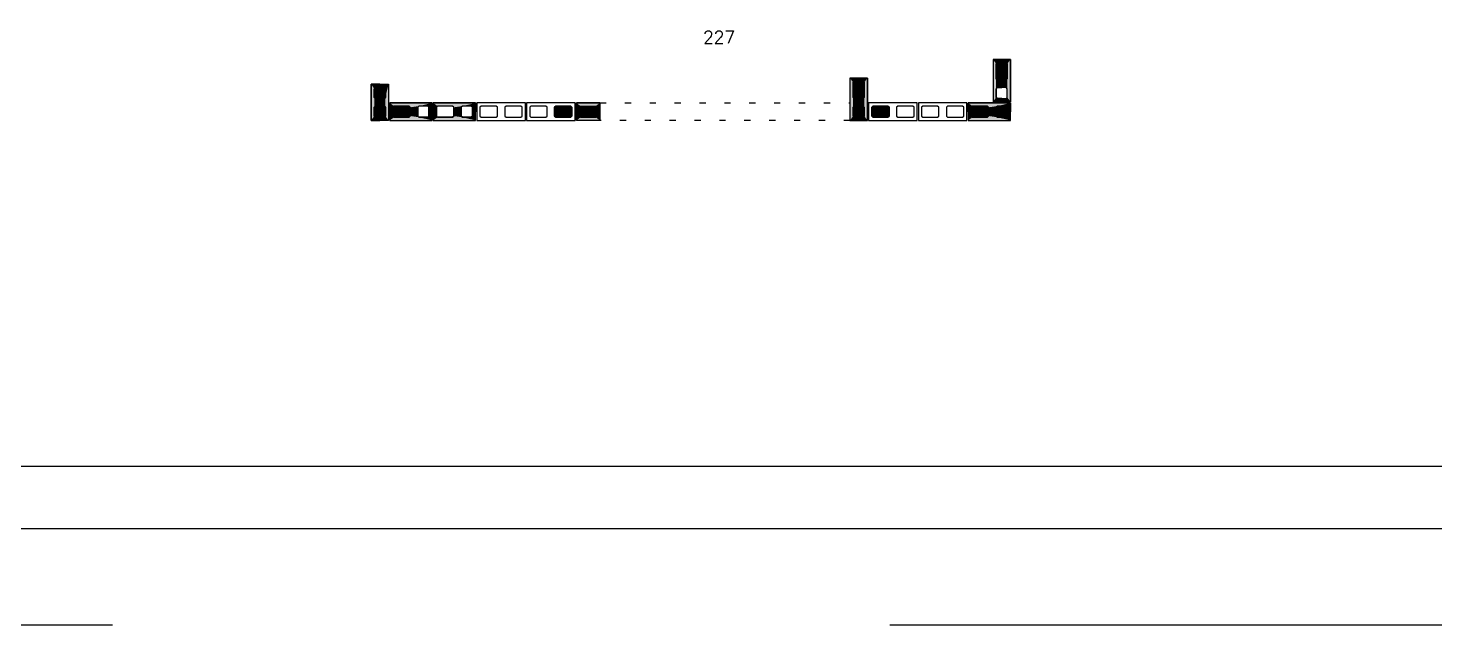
# Model space of a CAD drawing. Extents: x -2 to 121, y -2 to 61.
# Drawn here: x 21.69 to 44.31, y -1.55 to 8.04 of the extents above; entities that cross this region are included whole.
import ezdxf

# ---------------------------------------------------------------- set-up
doc = ezdxf.new("R2010")
doc.units = 0
doc.header["$MEASUREMENT"] = 0
for name, pattern in [('ESTILO_TQS_0001', [0.45, 0.3, -0.15]), ('ESTILO_TQS_0002', [0.4, 0.1, -0.3]), ('HIDDEN', [0.375, 0.25, -0.125])]:
    doc.linetypes.add(name, pattern=pattern)
doc.layers.get('Defpoints').update_dxf_attribs({"linetype": 'CONTINUOUS'})
for name, color, linetype in [('ARQ_FOLHA', 7, 'CONTINUOUS'), ('PENA_01', 1, 'CONTINUOUS'), ('PENA_02', 2, 'CONTINUOUS'), ('PENA_03', 3, 'CONTINUOUS'), ('PENA_11', 252, 'CONTINUOUS'), ('PENA_21', 100, 'CONTINUOUS'), ('PENA_23', 50, 'CONTINUOUS'), ('PENA_27', 21, 'CONTINUOUS')]:
    doc.layers.add(name, color=color, linetype=linetype)
doc.styles.get("Standard").update_dxf_attribs({"font": 'ROMANS.SHX'})

msp = doc.modelspace()

# ---------------------------------------------------------------- linework, layer by layer
at = {"layer": 'ARQ_FOLHA', "color": 1}
for points in [[(0, -0.003745), (118.9, -0.003745), (118.9, 59.396255), (0, 59.396255)], [(2.5, 0.996255), (117.9, 0.996255), (117.9, 58.396255), (2.5, 58.396255)]]:
    msp.add_lwpolyline(points, close=True, dxfattribs=at)
at = {"layer": 'Defpoints', "color": 8, "linetype": 'HIDDEN', "ltscale": 100}
msp.add_lwpolyline([(-1.95, 60.946255), (-1.95, -1.553745), (120.85, -1.553745), (120.85, 60.946255)], close=True, dxfattribs=at)
at = {"layer": 'PENA_01', "linetype": 'Continuous'}
for points in [[(37.438556, 7.226446), (37.438556, 7.466446), (37.418556, 7.486446), (37.278556, 7.486446), (37.258556, 7.466446), (37.258556, 7.226446), (37.278556, 7.206446), (37.418556, 7.206446), (37.438556, 7.226446)], [(35.138556, 6.926446), (35.138556, 7.166446), (35.118556, 7.186446), (34.978556, 7.186446), (34.958556, 7.166446), (34.958556, 6.926446), (34.978556, 6.906446), (35.118556, 6.906446), (35.138556, 6.926446)], [(37.438556, 6.926446), (37.438556, 7.066446), (37.418556, 7.086446), (37.278556, 7.086446), (37.258556, 7.066446), (37.258556, 6.926446), (37.278556, 6.906446), (37.418556, 6.906446), (37.438556, 6.926446)], [(27.818556, 6.786446), (27.578556, 6.786446), (27.558556, 6.766446), (27.558556, 6.626446), (27.578556, 6.606446), (27.818556, 6.606446), (27.838556, 6.626446), (27.838556, 6.766446), (27.818556, 6.786446)], [(28.118556, 6.786446), (27.978556, 6.786446), (27.958556, 6.766446), (27.958556, 6.626446), (27.978556, 6.606446), (28.118556, 6.606446), (28.138556, 6.626446), (28.138556, 6.766446), (28.118556, 6.786446)], [(28.518556, 6.786446), (28.278556, 6.786446), (28.258556, 6.766446), (28.258556, 6.626446), (28.278556, 6.606446), (28.518556, 6.606446), (28.538556, 6.626446), (28.538556, 6.766446), (28.518556, 6.786446)], [(28.818556, 6.786446), (28.678556, 6.786446), (28.658556, 6.766446), (28.658556, 6.626446), (28.678556, 6.606446), (28.818556, 6.606446), (28.838556, 6.626446), (28.838556, 6.766446), (28.818556, 6.786446)], [(29.238556, 6.766446), (29.218556, 6.786446), (28.978556, 6.786446), (28.958556, 6.766446), (28.958556, 6.626446), (28.978556, 6.606446), (29.218556, 6.606446), (29.238556, 6.626446), (29.238556, 6.766446)], [(29.638556, 6.766446), (29.618556, 6.786446), (29.378556, 6.786446), (29.358556, 6.766446), (29.358556, 6.626446), (29.378556, 6.606446), (29.618556, 6.606446), (29.638556, 6.626446), (29.638556, 6.766446)], [(30.038556, 6.766446), (30.018556, 6.786446), (29.778556, 6.786446), (29.758556, 6.766446), (29.758556, 6.626446), (29.778556, 6.606446), (30.018556, 6.606446), (30.038556, 6.626446), (30.038556, 6.766446)], [(30.438556, 6.766446), (30.418556, 6.786446), (30.178556, 6.786446), (30.158556, 6.766446), (30.158556, 6.626446), (30.178556, 6.606446), (30.418556, 6.606446), (30.438556, 6.626446), (30.438556, 6.766446)], [(30.578556, 6.786446), (30.818556, 6.786446), (30.838556, 6.766446), (30.838556, 6.626446), (30.818556, 6.606446), (30.578556, 6.606446), (30.558556, 6.626446), (30.558556, 6.766446), (30.578556, 6.786446)], [(35.138556, 6.626446), (35.138556, 6.766446), (35.118556, 6.786446), (34.978556, 6.786446), (34.958556, 6.766446), (34.958556, 6.626446), (34.978556, 6.606446), (35.118556, 6.606446), (35.138556, 6.626446)], [(35.538556, 6.766446), (35.518556, 6.786446), (35.278556, 6.786446), (35.258556, 6.766446), (35.258556, 6.626446), (35.278556, 6.606446), (35.518556, 6.606446), (35.538556, 6.626446), (35.538556, 6.766446)], [(35.938556, 6.766446), (35.918556, 6.786446), (35.678556, 6.786446), (35.658556, 6.766446), (35.658556, 6.626446), (35.678556, 6.606446), (35.918556, 6.606446), (35.938556, 6.626446), (35.938556, 6.766446)], [(36.338556, 6.766446), (36.318556, 6.786446), (36.078556, 6.786446), (36.058556, 6.766446), (36.058556, 6.626446), (36.078556, 6.606446), (36.318556, 6.606446), (36.338556, 6.626446), (36.338556, 6.766446)], [(36.738556, 6.766446), (36.718556, 6.786446), (36.478556, 6.786446), (36.458556, 6.766446), (36.458556, 6.626446), (36.478556, 6.606446), (36.718556, 6.606446), (36.738556, 6.626446), (36.738556, 6.766446)], [(37.118556, 6.786446), (36.878556, 6.786446), (36.858556, 6.766446), (36.858556, 6.626446), (36.878556, 6.606446), (37.118556, 6.606446), (37.138556, 6.626446), (37.138556, 6.766446), (37.118556, 6.786446)], [(37.418556, 6.786446), (37.278556, 6.786446), (37.258556, 6.766446), (37.258556, 6.626446), (37.278556, 6.606446), (37.418556, 6.606446), (37.438556, 6.626446), (37.438556, 6.766446), (37.418556, 6.786446)]]:
    msp.add_lwpolyline(points, dxfattribs=at)
at = {"layer": 'PENA_01', "linetype": 'ESTILO_TQS_0001'}
for points in [[(27.278556, 6.906446), (27.258556, 6.926446), (27.258556, 7.066446), (27.278556, 7.086446), (27.418556, 7.086446), (27.438556, 7.066446), (27.438556, 6.926446), (27.418556, 6.906446), (27.278556, 6.906446)], [(27.278556, 6.606446), (27.258556, 6.626446), (27.258556, 6.766446), (27.278556, 6.786446), (27.418556, 6.786446), (27.438556, 6.766446), (27.438556, 6.626446), (27.418556, 6.606446), (27.278556, 6.606446)]]:
    msp.add_lwpolyline(points, dxfattribs=at)
at = {"layer": 'PENA_02', "linetype": 'Continuous'}
for points in [[(37.488556, 6.856446), (37.488556, 7.536446), (37.208556, 7.536446), (37.208556, 6.856446), (37.488556, 6.856446)], [(27.208556, 6.556446), (27.208556, 7.136446), (27.488556, 7.136446), (27.488556, 6.556446), (27.208556, 6.556446)], [(35.188556, 6.556446), (35.188556, 7.236446), (34.908556, 7.236446), (34.908556, 6.556446), (35.188556, 6.556446)], [(28.188556, 6.836446), (27.508556, 6.836446), (27.508556, 6.556446), (28.188556, 6.556446), (28.188556, 6.836446)], [(28.888556, 6.836446), (28.208556, 6.836446), (28.208556, 6.556446), (28.888556, 6.556446), (28.888556, 6.836446)], [(29.688556, 6.836446), (28.908556, 6.836446), (28.908556, 6.556446), (29.688556, 6.556446), (29.688556, 6.836446)], [(30.488556, 6.836446), (29.708556, 6.836446), (29.708556, 6.556446), (30.488556, 6.556446), (30.488556, 6.836446)], [(30.508556, 6.836446), (30.888556, 6.836446), (30.888556, 6.556446), (30.508556, 6.556446), (30.508556, 6.836446)], [(35.988556, 6.836446), (35.208556, 6.836446), (35.208556, 6.556446), (35.988556, 6.556446), (35.988556, 6.836446)], [(36.788556, 6.836446), (36.008556, 6.836446), (36.008556, 6.556446), (36.788556, 6.556446), (36.788556, 6.836446)], [(37.488556, 6.836446), (36.808556, 6.836446), (36.808556, 6.556446), (37.488556, 6.556446), (37.488556, 6.836446)]]:
    msp.add_lwpolyline(points, dxfattribs=at)
at = {"layer": 'PENA_03', "linetype": 'Continuous'}
for points in [[(37.278556, 7.206446), (37.258556, 7.226446), (37.258556, 7.466446), (37.278556, 7.486446), (37.418556, 7.486446), (37.438556, 7.466446), (37.438556, 7.226446), (37.418556, 7.206446), (37.278556, 7.206446)], [(27.418556, 7.086446), (27.438556, 7.066446), (27.438556, 6.926446), (27.418556, 6.906446), (27.278556, 6.906446), (27.258556, 6.926446), (27.258556, 7.066446), (27.278556, 7.086446), (27.418556, 7.086446)], [(34.978556, 6.906446), (34.958556, 6.926446), (34.958556, 7.166446), (34.978556, 7.186446), (35.118556, 7.186446), (35.138556, 7.166446), (35.138556, 6.926446), (35.118556, 6.906446), (34.978556, 6.906446)], [(27.418556, 6.786446), (27.438556, 6.766446), (27.438556, 6.626446), (27.418556, 6.606446), (27.278556, 6.606446), (27.258556, 6.626446), (27.258556, 6.766446), (27.278556, 6.786446), (27.418556, 6.786446)], [(27.838556, 6.626446), (27.818556, 6.606446), (27.578556, 6.606446), (27.558556, 6.626446), (27.558556, 6.766446), (27.578556, 6.786446), (27.818556, 6.786446), (27.838556, 6.766446), (27.838556, 6.626446)], [(30.438556, 6.626446), (30.418556, 6.606446), (30.178556, 6.606446), (30.158556, 6.626446), (30.158556, 6.766446), (30.178556, 6.786446), (30.418556, 6.786446), (30.438556, 6.766446), (30.438556, 6.626446)], [(30.838556, 6.626446), (30.818556, 6.606446), (30.578556, 6.606446), (30.558556, 6.626446), (30.558556, 6.766446), (30.578556, 6.786446), (30.818556, 6.786446), (30.838556, 6.766446), (30.838556, 6.626446)], [(35.118556, 6.786446), (35.138556, 6.766446), (35.138556, 6.626446), (35.118556, 6.606446), (34.978556, 6.606446), (34.958556, 6.626446), (34.958556, 6.766446), (34.978556, 6.786446), (35.118556, 6.786446)], [(35.538556, 6.626446), (35.518556, 6.606446), (35.278556, 6.606446), (35.258556, 6.626446), (35.258556, 6.766446), (35.278556, 6.786446), (35.518556, 6.786446), (35.538556, 6.766446), (35.538556, 6.626446)], [(37.138556, 6.626446), (37.118556, 6.606446), (36.878556, 6.606446), (36.858556, 6.626446), (36.858556, 6.766446), (36.878556, 6.786446), (37.118556, 6.786446), (37.138556, 6.766446), (37.138556, 6.626446)], [(37.418556, 6.786446), (37.438556, 6.766446), (37.438556, 6.626446), (37.418556, 6.606446), (37.278556, 6.606446), (37.258556, 6.626446), (37.258556, 6.766446), (37.278556, 6.786446), (37.418556, 6.786446)]]:
    msp.add_lwpolyline(points, dxfattribs=at)
at = {"layer": 'PENA_03', "linetype": 'ESTILO_TQS_0002'}
msp.add_lwpolyline([(30.888556, 6.836446), (34.908556, 6.836446), (34.908556, 6.556446), (30.888556, 6.556446), (30.888556, 6.836446)], dxfattribs=at)
at = {"layer": 'PENA_03', "linetype": 'Continuous'}
for centre in [(37.348556, 7.346446), (27.348556, 6.996446), (35.048556, 7.046446), (27.348556, 6.696446), (27.698556, 6.696446), (30.298556, 6.696446), (30.698556, 6.696446), (35.048556, 6.696446), (35.398556, 6.696446), (36.998556, 6.696446), (37.348556, 6.696446)]:
    msp.add_circle(centre, 0.04, dxfattribs=at)
for points in [[(37.388556, 7.346446), (37.328556, 7.381087), (37.310968, 7.360126)], [(37.388556, 7.346446), (37.310968, 7.360126), (37.310968, 7.332765)], [(37.388556, 7.346446), (37.310968, 7.332765), (37.328556, 7.311805)], [(37.388556, 7.346446), (37.355502, 7.385838), (37.328556, 7.381087)], [(37.388556, 7.346446), (37.328556, 7.311805), (37.355502, 7.307053)], [(37.388556, 7.346446), (37.379198, 7.372157), (37.355502, 7.385838)], [(37.388556, 7.346446), (37.355502, 7.307053), (37.379198, 7.320734)], [(37.388556, 7.346446), (37.379198, 7.320734), (37.388556, 7.346446)], [(27.388556, 6.996446), (27.328556, 7.031087), (27.310968, 7.010126)], [(27.388556, 6.996446), (27.355502, 7.035838), (27.328556, 7.031087)], [(27.388556, 6.996446), (27.379198, 7.022157), (27.355502, 7.035838)], [(35.088556, 7.046446), (35.028556, 7.081087), (35.010968, 7.060126)], [(35.088556, 7.046446), (35.010968, 7.060126), (35.010968, 7.032765)], [(35.088556, 7.046446), (35.010968, 7.032765), (35.028556, 7.011805)], [(35.088556, 7.046446), (35.055502, 7.085838), (35.028556, 7.081087)], [(35.088556, 7.046446), (35.028556, 7.011805), (35.055502, 7.007053)], [(35.088556, 7.046446), (35.079198, 7.072157), (35.055502, 7.085838)], [(35.088556, 7.046446), (35.055502, 7.007053), (35.079198, 7.020734)], [(35.088556, 7.046446), (35.079198, 7.020734), (35.088556, 7.046446)], [(27.388556, 6.996446), (27.310968, 7.010126), (27.310968, 6.982765)], [(27.388556, 6.996446), (27.310968, 6.982765), (27.328556, 6.961805)], [(27.388556, 6.996446), (27.328556, 6.961805), (27.355502, 6.957053)], [(27.388556, 6.996446), (27.355502, 6.957053), (27.379198, 6.970734)], [(27.388556, 6.996446), (27.379198, 6.970734), (27.388556, 6.996446)], [(27.388556, 6.696446), (27.328556, 6.731087), (27.310968, 6.710126)], [(27.388556, 6.696446), (27.310968, 6.710126), (27.310968, 6.682765)], [(27.388556, 6.696446), (27.310968, 6.682765), (27.328556, 6.661805)], [(27.388556, 6.696446), (27.355502, 6.735838), (27.328556, 6.731087)], [(27.388556, 6.696446), (27.328556, 6.661805), (27.355502, 6.657053)], [(27.388556, 6.696446), (27.379198, 6.722157), (27.355502, 6.735838)], [(27.388556, 6.696446), (27.355502, 6.657053), (27.379198, 6.670734)], [(27.388556, 6.696446), (27.379198, 6.670734), (27.388556, 6.696446)], [(27.738556, 6.696446), (27.678556, 6.731087), (27.660968, 6.710126)], [(27.738556, 6.696446), (27.660968, 6.710126), (27.660968, 6.682765)], [(27.738556, 6.696446), (27.660968, 6.682765), (27.678556, 6.661805)], [(27.738556, 6.696446), (27.705502, 6.735838), (27.678556, 6.731087)], [(27.738556, 6.696446), (27.678556, 6.661805), (27.705502, 6.657053)], [(27.738556, 6.696446), (27.729198, 6.722157), (27.705502, 6.735838)], [(27.738556, 6.696446), (27.705502, 6.657053), (27.729198, 6.670734)], [(27.738556, 6.696446), (27.729198, 6.670734), (27.738556, 6.696446)], [(30.338556, 6.696446), (30.278556, 6.731087), (30.260968, 6.710126)], [(30.338556, 6.696446), (30.260968, 6.710126), (30.260968, 6.682765)], [(30.338556, 6.696446), (30.260968, 6.682765), (30.278556, 6.661805)], [(30.338556, 6.696446), (30.305502, 6.735838), (30.278556, 6.731087)], [(30.338556, 6.696446), (30.278556, 6.661805), (30.305502, 6.657053)], [(30.338556, 6.696446), (30.329198, 6.722157), (30.305502, 6.735838)], [(30.338556, 6.696446), (30.305502, 6.657053), (30.329198, 6.670734)], [(30.338556, 6.696446), (30.329198, 6.670734), (30.338556, 6.696446)], [(30.738556, 6.696446), (30.678556, 6.731087), (30.660968, 6.710126)], [(30.738556, 6.696446), (30.660968, 6.710126), (30.660968, 6.682765)], [(30.738556, 6.696446), (30.660968, 6.682765), (30.678556, 6.661805)], [(30.738556, 6.696446), (30.705502, 6.735838), (30.678556, 6.731087)], [(30.738556, 6.696446), (30.678556, 6.661805), (30.705502, 6.657053)], [(30.738556, 6.696446), (30.729198, 6.722157), (30.705502, 6.735838)], [(30.738556, 6.696446), (30.705502, 6.657053), (30.729198, 6.670734)], [(30.738556, 6.696446), (30.729198, 6.670734), (30.738556, 6.696446)], [(35.088556, 6.696446), (35.028556, 6.731087), (35.010968, 6.710126)], [(35.088556, 6.696446), (35.010968, 6.710126), (35.010968, 6.682765)], [(35.088556, 6.696446), (35.010968, 6.682765), (35.028556, 6.661805)], [(35.088556, 6.696446), (35.055502, 6.735838), (35.028556, 6.731087)], [(35.088556, 6.696446), (35.028556, 6.661805), (35.055502, 6.657053)], [(35.088556, 6.696446), (35.079198, 6.722157), (35.055502, 6.735838)], [(35.088556, 6.696446), (35.055502, 6.657053), (35.079198, 6.670734)], [(35.088556, 6.696446), (35.079198, 6.670734), (35.088556, 6.696446)], [(35.438556, 6.696446), (35.378556, 6.731087), (35.360968, 6.710126)], [(35.438556, 6.696446), (35.360968, 6.710126), (35.360968, 6.682765)], [(35.438556, 6.696446), (35.360968, 6.682765), (35.378556, 6.661805)], [(35.438556, 6.696446), (35.405502, 6.735838), (35.378556, 6.731087)], [(35.438556, 6.696446), (35.378556, 6.661805), (35.405502, 6.657053)], [(35.438556, 6.696446), (35.429198, 6.722157), (35.405502, 6.735838)], [(35.438556, 6.696446), (35.405502, 6.657053), (35.429198, 6.670734)], [(35.438556, 6.696446), (35.429198, 6.670734), (35.438556, 6.696446)], [(37.038556, 6.696446), (36.978556, 6.731087), (36.960968, 6.710126)], [(37.038556, 6.696446), (36.960968, 6.710126), (36.960968, 6.682765)], [(37.038556, 6.696446), (36.960968, 6.682765), (36.978556, 6.661805)], [(37.038556, 6.696446), (37.005502, 6.735838), (36.978556, 6.731087)], [(37.038556, 6.696446), (36.978556, 6.661805), (37.005502, 6.657053)], [(37.038556, 6.696446), (37.029198, 6.722157), (37.005502, 6.735838)], [(37.038556, 6.696446), (37.005502, 6.657053), (37.029198, 6.670734)], [(37.038556, 6.696446), (37.029198, 6.670734), (37.038556, 6.696446)], [(37.388556, 6.696446), (37.328556, 6.731087), (37.310968, 6.710126)], [(37.388556, 6.696446), (37.310968, 6.710126), (37.310968, 6.682765)], [(37.388556, 6.696446), (37.310968, 6.682765), (37.328556, 6.661805)], [(37.388556, 6.696446), (37.355502, 6.735838), (37.328556, 6.731087)], [(37.388556, 6.696446), (37.328556, 6.661805), (37.355502, 6.657053)], [(37.388556, 6.696446), (37.379198, 6.722157), (37.355502, 6.735838)], [(37.388556, 6.696446), (37.355502, 6.657053), (37.379198, 6.670734)], [(37.388556, 6.696446), (37.379198, 6.670734), (37.388556, 6.696446)]]:
    msp.add_solid(points, dxfattribs=at)
at = {"layer": 'PENA_11', "linetype": 'Continuous'}
for points in [[(37.278556, 7.206446), (37.258556, 7.466446), (37.278556, 7.486446)], [(37.278556, 7.206446), (37.258556, 7.226446), (37.258556, 7.466446)], [(37.278556, 7.206446), (37.278556, 7.486446), (37.418556, 7.486446)], [(37.278556, 7.206446), (37.418556, 7.486446), (37.438556, 7.466446)], [(37.278556, 7.206446), (37.438556, 7.466446), (37.438556, 7.226446)], [(27.418556, 7.086446), (27.278556, 6.906446), (27.258556, 6.926446)], [(27.418556, 7.086446), (27.258556, 6.926446), (27.258556, 7.066446)], [(27.418556, 7.086446), (27.258556, 7.066446), (27.278556, 7.086446)], [(27.418556, 7.086446), (27.418556, 6.906446), (27.278556, 6.906446)], [(27.418556, 7.086446), (27.278556, 7.086446), (27.418556, 7.086446)], [(27.418556, 7.086446), (27.438556, 7.066446), (27.438556, 6.926446)], [(27.418556, 7.086446), (27.438556, 6.926446), (27.418556, 6.906446)], [(34.978556, 6.906446), (34.958556, 7.166446), (34.978556, 7.186446)], [(34.978556, 6.906446), (34.958556, 6.926446), (34.958556, 7.166446)], [(34.978556, 6.906446), (34.978556, 7.186446), (35.118556, 7.186446)], [(34.978556, 6.906446), (35.118556, 7.186446), (35.138556, 7.166446)], [(34.978556, 6.906446), (35.138556, 7.166446), (35.138556, 6.926446)], [(37.278556, 7.206446), (37.438556, 7.226446), (37.418556, 7.206446)], [(37.278556, 7.206446), (37.418556, 7.206446), (37.278556, 7.206446)], [(27.418556, 6.786446), (27.278556, 6.606446), (27.258556, 6.626446)], [(27.418556, 6.786446), (27.258556, 6.626446), (27.258556, 6.766446)], [(27.418556, 6.786446), (27.258556, 6.766446), (27.278556, 6.786446)], [(27.418556, 6.786446), (27.418556, 6.606446), (27.278556, 6.606446)], [(27.418556, 6.786446), (27.278556, 6.786446), (27.418556, 6.786446)], [(27.418556, 6.786446), (27.438556, 6.766446), (27.438556, 6.626446)], [(27.418556, 6.786446), (27.438556, 6.626446), (27.418556, 6.606446)], [(27.838556, 6.626446), (27.558556, 6.766446), (27.578556, 6.786446)], [(27.838556, 6.626446), (27.578556, 6.786446), (27.818556, 6.786446)], [(27.838556, 6.626446), (27.818556, 6.786446), (27.838556, 6.766446)], [(30.438556, 6.626446), (30.158556, 6.766446), (30.178556, 6.786446)], [(30.438556, 6.626446), (30.178556, 6.786446), (30.418556, 6.786446)], [(30.438556, 6.626446), (30.418556, 6.786446), (30.438556, 6.766446)], [(30.838556, 6.626446), (30.558556, 6.766446), (30.578556, 6.786446)], [(30.838556, 6.626446), (30.578556, 6.786446), (30.818556, 6.786446)], [(30.838556, 6.626446), (30.818556, 6.786446), (30.838556, 6.766446)], [(35.118556, 6.786446), (34.978556, 6.606446), (34.958556, 6.626446)], [(35.118556, 6.786446), (34.958556, 6.626446), (34.958556, 6.766446)], [(35.118556, 6.786446), (34.958556, 6.766446), (34.978556, 6.786446)], [(34.978556, 6.906446), (35.138556, 6.926446), (35.118556, 6.906446)], [(34.978556, 6.906446), (35.118556, 6.906446), (34.978556, 6.906446)], [(35.118556, 6.786446), (35.118556, 6.606446), (34.978556, 6.606446)], [(35.118556, 6.786446), (34.978556, 6.786446), (35.118556, 6.786446)], [(35.118556, 6.786446), (35.138556, 6.766446), (35.138556, 6.626446)], [(35.118556, 6.786446), (35.138556, 6.626446), (35.118556, 6.606446)], [(35.538556, 6.626446), (35.258556, 6.766446), (35.278556, 6.786446)], [(35.538556, 6.626446), (35.278556, 6.786446), (35.518556, 6.786446)], [(35.538556, 6.626446), (35.518556, 6.786446), (35.538556, 6.766446)], [(37.138556, 6.626446), (36.858556, 6.766446), (36.878556, 6.786446)], [(37.138556, 6.626446), (36.878556, 6.786446), (37.118556, 6.786446)], [(37.138556, 6.626446), (37.118556, 6.786446), (37.138556, 6.766446)], [(37.418556, 6.786446), (37.278556, 6.606446), (37.258556, 6.626446)], [(37.418556, 6.786446), (37.258556, 6.626446), (37.258556, 6.766446)], [(37.418556, 6.786446), (37.258556, 6.766446), (37.278556, 6.786446)], [(37.418556, 6.786446), (37.418556, 6.606446), (37.278556, 6.606446)], [(37.418556, 6.786446), (37.278556, 6.786446), (37.418556, 6.786446)], [(37.418556, 6.786446), (37.438556, 6.766446), (37.438556, 6.626446)], [(37.418556, 6.786446), (37.438556, 6.626446), (37.418556, 6.606446)], [(27.838556, 6.626446), (27.558556, 6.626446), (27.558556, 6.766446)], [(27.838556, 6.626446), (27.578556, 6.606446), (27.558556, 6.626446)], [(27.838556, 6.626446), (27.818556, 6.606446), (27.578556, 6.606446)], [(27.838556, 6.626446), (27.838556, 6.766446), (27.838556, 6.626446)], [(30.438556, 6.626446), (30.158556, 6.626446), (30.158556, 6.766446)], [(30.438556, 6.626446), (30.178556, 6.606446), (30.158556, 6.626446)], [(30.438556, 6.626446), (30.418556, 6.606446), (30.178556, 6.606446)], [(30.438556, 6.626446), (30.438556, 6.766446), (30.438556, 6.626446)], [(30.838556, 6.626446), (30.558556, 6.626446), (30.558556, 6.766446)], [(30.838556, 6.626446), (30.578556, 6.606446), (30.558556, 6.626446)], [(30.838556, 6.626446), (30.818556, 6.606446), (30.578556, 6.606446)], [(30.838556, 6.626446), (30.838556, 6.766446), (30.838556, 6.626446)], [(35.538556, 6.626446), (35.258556, 6.626446), (35.258556, 6.766446)], [(35.538556, 6.626446), (35.278556, 6.606446), (35.258556, 6.626446)], [(35.538556, 6.626446), (35.518556, 6.606446), (35.278556, 6.606446)], [(35.538556, 6.626446), (35.538556, 6.766446), (35.538556, 6.626446)], [(37.138556, 6.626446), (36.858556, 6.626446), (36.858556, 6.766446)], [(37.138556, 6.626446), (36.878556, 6.606446), (36.858556, 6.626446)], [(37.138556, 6.626446), (37.118556, 6.606446), (36.878556, 6.606446)], [(37.138556, 6.626446), (37.138556, 6.766446), (37.138556, 6.626446)]]:
    msp.add_solid(points, dxfattribs=at)
at = {"layer": 'PENA_21', "linetype": 'Continuous'}
for points in [[(37.348556, 6.856446), (37.348556, 6.906446), (37.278556, 6.906446), (37.258556, 6.926446), (37.258556, 7.066446), (37.278556, 7.086446), (37.348556, 7.086446), (37.348556, 7.206446), (37.278556, 7.206446), (37.258556, 7.226446), (37.258556, 7.466446), (37.278556, 7.486446), (37.348556, 7.486446), (37.348556, 7.536446), (37.208556, 7.536446), (37.208556, 6.856446), (37.348556, 6.856446)], [(37.348556, 6.856446), (37.348556, 6.906446), (37.418556, 6.906446), (37.438556, 6.926446), (37.438556, 7.066446), (37.418556, 7.086446), (37.348556, 7.086446), (37.348556, 7.206446), (37.418556, 7.206446), (37.438556, 7.226446), (37.438556, 7.466446), (37.418556, 7.486446), (37.348556, 7.486446), (37.348556, 7.536446), (37.488556, 7.536446), (37.488556, 6.856446), (37.348556, 6.856446)], [(35.048556, 6.556446), (35.048556, 6.606446), (34.978556, 6.606446), (34.958556, 6.626446), (34.958556, 6.766446), (34.978556, 6.786446), (35.048556, 6.786446), (35.048556, 6.906446), (34.978556, 6.906446), (34.958556, 6.926446), (34.958556, 7.166446), (34.978556, 7.186446), (35.048556, 7.186446), (35.048556, 7.236446), (34.908556, 7.236446), (34.908556, 6.556446), (35.048556, 6.556446)], [(35.048556, 6.556446), (35.048556, 6.606446), (35.118556, 6.606446), (35.138556, 6.626446), (35.138556, 6.766446), (35.118556, 6.786446), (35.048556, 6.786446), (35.048556, 6.906446), (35.118556, 6.906446), (35.138556, 6.926446), (35.138556, 7.166446), (35.118556, 7.186446), (35.048556, 7.186446), (35.048556, 7.236446), (35.188556, 7.236446), (35.188556, 6.556446), (35.048556, 6.556446)], [(28.188556, 6.696446), (28.138556, 6.696446), (28.138556, 6.766446), (28.118556, 6.786446), (27.978556, 6.786446), (27.958556, 6.766446), (27.958556, 6.696446), (27.838556, 6.696446), (27.838556, 6.766446), (27.818556, 6.786446), (27.578556, 6.786446), (27.558556, 6.766446), (27.558556, 6.696446), (27.508556, 6.696446), (27.508556, 6.836446), (28.188556, 6.836446), (28.188556, 6.696446)], [(28.888556, 6.696446), (28.838556, 6.696446), (28.838556, 6.766446), (28.818556, 6.786446), (28.678556, 6.786446), (28.658556, 6.766446), (28.658556, 6.696446), (28.538556, 6.696446), (28.538556, 6.766446), (28.518556, 6.786446), (28.278556, 6.786446), (28.258556, 6.766446), (28.258556, 6.696446), (28.208556, 6.696446), (28.208556, 6.836446), (28.888556, 6.836446), (28.888556, 6.696446)], [(37.488556, 6.696446), (37.438556, 6.696446), (37.438556, 6.766446), (37.418556, 6.786446), (37.278556, 6.786446), (37.258556, 6.766446), (37.258556, 6.696446), (37.138556, 6.696446), (37.138556, 6.766446), (37.118556, 6.786446), (36.878556, 6.786446), (36.858556, 6.766446), (36.858556, 6.696446), (36.808556, 6.696446), (36.808556, 6.836446), (37.488556, 6.836446), (37.488556, 6.696446)], [(28.188556, 6.696446), (28.138556, 6.696446), (28.138556, 6.626446), (28.118556, 6.606446), (27.978556, 6.606446), (27.958556, 6.626446), (27.958556, 6.696446), (27.838556, 6.696446), (27.838556, 6.626446), (27.818556, 6.606446), (27.578556, 6.606446), (27.558556, 6.626446), (27.558556, 6.696446), (27.508556, 6.696446), (27.508556, 6.556446), (28.188556, 6.556446), (28.188556, 6.696446)], [(28.888556, 6.696446), (28.838556, 6.696446), (28.838556, 6.626446), (28.818556, 6.606446), (28.678556, 6.606446), (28.658556, 6.626446), (28.658556, 6.696446), (28.538556, 6.696446), (28.538556, 6.626446), (28.518556, 6.606446), (28.278556, 6.606446), (28.258556, 6.626446), (28.258556, 6.696446), (28.208556, 6.696446), (28.208556, 6.556446), (28.888556, 6.556446), (28.888556, 6.696446)], [(37.488556, 6.696446), (37.438556, 6.696446), (37.438556, 6.626446), (37.418556, 6.606446), (37.278556, 6.606446), (37.258556, 6.626446), (37.258556, 6.696446), (37.138556, 6.696446), (37.138556, 6.626446), (37.118556, 6.606446), (36.878556, 6.606446), (36.858556, 6.626446), (36.858556, 6.696446), (36.808556, 6.696446), (36.808556, 6.556446), (37.488556, 6.556446), (37.488556, 6.696446)]]:
    msp.add_lwpolyline(points, dxfattribs=at)
for points in [[(37.348556, 7.536446), (37.208556, 7.536446), (37.278556, 7.486446)], [(37.278556, 7.486446), (37.208556, 7.536446), (37.258556, 7.466446)], [(37.208556, 7.536446), (37.258556, 6.926446), (37.258556, 7.466446)], [(37.208556, 6.856446), (37.258556, 6.926446), (37.208556, 7.536446)], [(37.258556, 7.466446), (37.258556, 6.926446), (37.258556, 7.066446)], [(37.258556, 7.466446), (37.258556, 7.226446), (37.258556, 7.066446)], [(37.348556, 7.486446), (37.348556, 7.536446), (37.278556, 7.486446)], [(37.418556, 7.486446), (37.348556, 7.486446), (37.488556, 7.536446)], [(37.348556, 7.486446), (37.348556, 7.536446), (37.488556, 7.536446)], [(37.438556, 7.466446), (37.418556, 7.486446), (37.488556, 7.536446)], [(37.438556, 7.226446), (37.488556, 7.536446), (37.438556, 7.066446)], [(37.438556, 7.066446), (37.488556, 7.536446), (37.438556, 6.926446)], [(37.488556, 7.536446), (37.488556, 6.856446), (37.438556, 6.926446)], [(37.438556, 7.226446), (37.438556, 7.466446), (37.488556, 7.536446)], [(35.048556, 7.236446), (34.908556, 7.236446), (34.978556, 7.186446)], [(34.978556, 7.186446), (34.908556, 7.236446), (34.958556, 7.166446)], [(34.908556, 7.236446), (34.958556, 6.626446), (34.958556, 7.166446)], [(34.908556, 6.556446), (34.958556, 6.626446), (34.908556, 7.236446)], [(34.958556, 7.166446), (34.958556, 6.626446), (34.958556, 6.766446)], [(34.958556, 7.166446), (34.958556, 6.926446), (34.958556, 6.766446)], [(35.048556, 7.186446), (35.048556, 7.236446), (34.978556, 7.186446)], [(35.118556, 7.186446), (35.048556, 7.186446), (35.188556, 7.236446)], [(35.048556, 7.186446), (35.048556, 7.236446), (35.188556, 7.236446)], [(35.138556, 7.166446), (35.118556, 7.186446), (35.188556, 7.236446)], [(35.138556, 6.926446), (35.188556, 7.236446), (35.138556, 6.766446)], [(35.138556, 6.766446), (35.188556, 7.236446), (35.138556, 6.626446)], [(35.188556, 7.236446), (35.188556, 6.556446), (35.138556, 6.626446)], [(35.138556, 6.926446), (35.138556, 7.166446), (35.188556, 7.236446)], [(37.278556, 7.086446), (37.258556, 7.226446), (37.258556, 7.066446)], [(37.278556, 7.086446), (37.278556, 7.206446), (37.258556, 7.226446)], [(37.348556, 7.086446), (37.278556, 7.206446), (37.278556, 7.086446)], [(37.348556, 7.086446), (37.348556, 7.206446), (37.278556, 7.206446)], [(37.348556, 7.086446), (37.418556, 7.206446), (37.418556, 7.086446)], [(37.348556, 7.086446), (37.348556, 7.206446), (37.418556, 7.206446)], [(37.418556, 7.206446), (37.438556, 7.226446), (37.418556, 7.086446)], [(37.418556, 7.086446), (37.438556, 7.226446), (37.438556, 7.066446)], [(28.188556, 6.836446), (27.578556, 6.786446), (27.508556, 6.836446)], [(27.578556, 6.786446), (27.558556, 6.766446), (27.508556, 6.836446)], [(27.508556, 6.836446), (27.558556, 6.766446), (27.508556, 6.696446)], [(27.818556, 6.786446), (27.578556, 6.786446), (28.188556, 6.836446)], [(27.838556, 6.766446), (27.818556, 6.786446), (28.188556, 6.836446)], [(28.188556, 6.836446), (27.978556, 6.786446), (27.838556, 6.766446)], [(27.838556, 6.696446), (27.838556, 6.766446), (27.978556, 6.786446)], [(27.838556, 6.696446), (27.978556, 6.786446), (27.958556, 6.766446)], [(28.188556, 6.836446), (28.118556, 6.786446), (27.978556, 6.786446)], [(28.188556, 6.836446), (28.138556, 6.766446), (28.118556, 6.786446)], [(28.188556, 6.836446), (28.188556, 6.696446), (28.138556, 6.696446)], [(28.188556, 6.836446), (28.138556, 6.696446), (28.138556, 6.766446)], [(28.888556, 6.836446), (28.278556, 6.786446), (28.208556, 6.836446)], [(28.278556, 6.786446), (28.258556, 6.766446), (28.208556, 6.836446)], [(28.208556, 6.836446), (28.258556, 6.766446), (28.208556, 6.696446)], [(28.518556, 6.786446), (28.278556, 6.786446), (28.888556, 6.836446)], [(28.538556, 6.766446), (28.518556, 6.786446), (28.888556, 6.836446)], [(28.888556, 6.836446), (28.678556, 6.786446), (28.538556, 6.766446)], [(28.538556, 6.696446), (28.538556, 6.766446), (28.678556, 6.786446)], [(28.538556, 6.696446), (28.678556, 6.786446), (28.658556, 6.766446)], [(28.888556, 6.836446), (28.818556, 6.786446), (28.678556, 6.786446)], [(28.888556, 6.836446), (28.838556, 6.766446), (28.818556, 6.786446)], [(28.888556, 6.836446), (28.888556, 6.696446), (28.838556, 6.696446)], [(28.888556, 6.836446), (28.838556, 6.696446), (28.838556, 6.766446)], [(34.978556, 6.786446), (34.958556, 6.926446), (34.958556, 6.766446)], [(34.978556, 6.786446), (34.978556, 6.906446), (34.958556, 6.926446)], [(35.048556, 6.786446), (34.978556, 6.906446), (34.978556, 6.786446)], [(35.048556, 6.786446), (35.048556, 6.906446), (34.978556, 6.906446)], [(35.048556, 6.786446), (35.118556, 6.906446), (35.118556, 6.786446)], [(35.048556, 6.786446), (35.048556, 6.906446), (35.118556, 6.906446)], [(35.118556, 6.906446), (35.138556, 6.926446), (35.118556, 6.786446)], [(35.118556, 6.786446), (35.138556, 6.926446), (35.138556, 6.766446)], [(37.488556, 6.836446), (36.878556, 6.786446), (36.808556, 6.836446)], [(36.878556, 6.786446), (36.858556, 6.766446), (36.808556, 6.836446)], [(36.808556, 6.836446), (36.858556, 6.766446), (36.808556, 6.696446)], [(37.118556, 6.786446), (36.878556, 6.786446), (37.488556, 6.836446)], [(37.138556, 6.766446), (37.118556, 6.786446), (37.488556, 6.836446)], [(37.488556, 6.836446), (37.278556, 6.786446), (37.138556, 6.766446)], [(37.138556, 6.696446), (37.138556, 6.766446), (37.278556, 6.786446)], [(37.138556, 6.696446), (37.278556, 6.786446), (37.258556, 6.766446)], [(37.278556, 6.906446), (37.258556, 6.926446), (37.208556, 6.856446)], [(37.278556, 6.906446), (37.208556, 6.856446), (37.348556, 6.856446)], [(37.278556, 6.906446), (37.348556, 6.856446), (37.348556, 6.906446)], [(37.488556, 6.836446), (37.418556, 6.786446), (37.278556, 6.786446)], [(37.488556, 6.856446), (37.348556, 6.856446), (37.418556, 6.906446)], [(37.418556, 6.906446), (37.348556, 6.856446), (37.348556, 6.906446)], [(37.438556, 6.926446), (37.488556, 6.856446), (37.418556, 6.906446)], [(37.488556, 6.836446), (37.438556, 6.766446), (37.418556, 6.786446)], [(37.488556, 6.836446), (37.488556, 6.696446), (37.438556, 6.696446)], [(37.488556, 6.836446), (37.438556, 6.696446), (37.438556, 6.766446)], [(27.558556, 6.766446), (27.558556, 6.696446), (27.508556, 6.696446)], [(27.508556, 6.556446), (27.558556, 6.626446), (27.508556, 6.696446)], [(27.558556, 6.626446), (27.558556, 6.696446), (27.508556, 6.696446)], [(27.578556, 6.606446), (27.558556, 6.626446), (27.508556, 6.556446)], [(28.188556, 6.556446), (27.578556, 6.606446), (27.508556, 6.556446)], [(27.818556, 6.606446), (27.578556, 6.606446), (28.188556, 6.556446)], [(27.838556, 6.626446), (27.818556, 6.606446), (28.188556, 6.556446)], [(27.838556, 6.696446), (27.958556, 6.766446), (27.958556, 6.696446)], [(27.838556, 6.696446), (27.838556, 6.626446), (27.978556, 6.606446)], [(27.838556, 6.696446), (27.978556, 6.606446), (27.958556, 6.626446)], [(27.838556, 6.696446), (27.958556, 6.626446), (27.958556, 6.696446)], [(28.188556, 6.556446), (27.978556, 6.606446), (27.838556, 6.626446)], [(28.188556, 6.556446), (28.118556, 6.606446), (27.978556, 6.606446)], [(28.188556, 6.556446), (28.138556, 6.626446), (28.118556, 6.606446)], [(28.188556, 6.556446), (28.188556, 6.696446), (28.138556, 6.696446)], [(28.188556, 6.556446), (28.138556, 6.696446), (28.138556, 6.626446)], [(28.258556, 6.766446), (28.258556, 6.696446), (28.208556, 6.696446)], [(28.208556, 6.556446), (28.258556, 6.626446), (28.208556, 6.696446)], [(28.258556, 6.626446), (28.258556, 6.696446), (28.208556, 6.696446)], [(28.278556, 6.606446), (28.258556, 6.626446), (28.208556, 6.556446)], [(28.888556, 6.556446), (28.278556, 6.606446), (28.208556, 6.556446)], [(28.518556, 6.606446), (28.278556, 6.606446), (28.888556, 6.556446)], [(28.538556, 6.626446), (28.518556, 6.606446), (28.888556, 6.556446)], [(28.538556, 6.696446), (28.658556, 6.766446), (28.658556, 6.696446)], [(28.538556, 6.696446), (28.538556, 6.626446), (28.678556, 6.606446)], [(28.538556, 6.696446), (28.678556, 6.606446), (28.658556, 6.626446)], [(28.538556, 6.696446), (28.658556, 6.626446), (28.658556, 6.696446)], [(28.888556, 6.556446), (28.678556, 6.606446), (28.538556, 6.626446)], [(28.888556, 6.556446), (28.818556, 6.606446), (28.678556, 6.606446)], [(28.888556, 6.556446), (28.838556, 6.626446), (28.818556, 6.606446)], [(28.888556, 6.556446), (28.888556, 6.696446), (28.838556, 6.696446)], [(28.888556, 6.556446), (28.838556, 6.696446), (28.838556, 6.626446)], [(34.978556, 6.606446), (34.958556, 6.626446), (34.908556, 6.556446)], [(34.978556, 6.606446), (34.908556, 6.556446), (35.048556, 6.556446)], [(34.978556, 6.606446), (35.048556, 6.556446), (35.048556, 6.606446)], [(35.188556, 6.556446), (35.048556, 6.556446), (35.118556, 6.606446)], [(35.118556, 6.606446), (35.048556, 6.556446), (35.048556, 6.606446)], [(35.138556, 6.626446), (35.188556, 6.556446), (35.118556, 6.606446)], [(36.858556, 6.766446), (36.858556, 6.696446), (36.808556, 6.696446)], [(36.808556, 6.556446), (36.858556, 6.626446), (36.808556, 6.696446)], [(36.858556, 6.626446), (36.858556, 6.696446), (36.808556, 6.696446)], [(36.878556, 6.606446), (36.858556, 6.626446), (36.808556, 6.556446)], [(37.488556, 6.556446), (36.878556, 6.606446), (36.808556, 6.556446)], [(37.118556, 6.606446), (36.878556, 6.606446), (37.488556, 6.556446)], [(37.138556, 6.626446), (37.118556, 6.606446), (37.488556, 6.556446)], [(37.138556, 6.696446), (37.258556, 6.766446), (37.258556, 6.696446)], [(37.138556, 6.696446), (37.138556, 6.626446), (37.278556, 6.606446)], [(37.138556, 6.696446), (37.278556, 6.606446), (37.258556, 6.626446)], [(37.138556, 6.696446), (37.258556, 6.626446), (37.258556, 6.696446)], [(37.488556, 6.556446), (37.278556, 6.606446), (37.138556, 6.626446)], [(37.488556, 6.556446), (37.418556, 6.606446), (37.278556, 6.606446)], [(37.488556, 6.556446), (37.438556, 6.626446), (37.418556, 6.606446)], [(37.488556, 6.556446), (37.488556, 6.696446), (37.438556, 6.696446)], [(37.488556, 6.556446), (37.438556, 6.696446), (37.438556, 6.626446)]]:
    msp.add_solid(points, dxfattribs=at)
at = {"layer": 'PENA_23', "linetype": 'Continuous'}
for points in [[(30.838556, 6.696446), (30.888556, 6.696446), (30.888556, 6.836446), (30.508556, 6.836446), (30.508556, 6.696446), (30.558556, 6.696446), (30.558556, 6.766446), (30.578556, 6.786446), (30.818556, 6.786446), (30.838556, 6.766446), (30.838556, 6.696446)], [(30.838556, 6.696446), (30.888556, 6.696446), (30.888556, 6.556446), (30.508556, 6.556446), (30.508556, 6.696446), (30.558556, 6.696446), (30.558556, 6.626446), (30.578556, 6.606446), (30.818556, 6.606446), (30.838556, 6.626446), (30.838556, 6.696446)]]:
    msp.add_lwpolyline(points, dxfattribs=at)
for points in [[(30.888556, 6.836446), (30.508556, 6.836446), (30.578556, 6.786446)], [(30.508556, 6.836446), (30.508556, 6.696446), (30.558556, 6.696446)], [(30.508556, 6.836446), (30.558556, 6.696446), (30.558556, 6.766446)], [(30.508556, 6.836446), (30.558556, 6.766446), (30.578556, 6.786446)], [(30.888556, 6.836446), (30.578556, 6.786446), (30.818556, 6.786446)], [(30.888556, 6.836446), (30.818556, 6.786446), (30.838556, 6.766446)], [(30.888556, 6.836446), (30.838556, 6.766446), (30.888556, 6.696446)], [(30.508556, 6.556446), (30.508556, 6.696446), (30.558556, 6.696446)], [(30.508556, 6.556446), (30.558556, 6.696446), (30.558556, 6.626446)], [(30.508556, 6.556446), (30.558556, 6.626446), (30.578556, 6.606446)], [(30.888556, 6.556446), (30.508556, 6.556446), (30.578556, 6.606446)], [(30.888556, 6.556446), (30.578556, 6.606446), (30.818556, 6.606446)], [(30.888556, 6.556446), (30.818556, 6.606446), (30.838556, 6.626446)], [(30.888556, 6.696446), (30.838556, 6.766446), (30.838556, 6.696446)], [(30.888556, 6.556446), (30.838556, 6.626446), (30.888556, 6.696446)], [(30.888556, 6.696446), (30.838556, 6.626446), (30.838556, 6.696446)]]:
    msp.add_solid(points, dxfattribs=at)
at = {"layer": 'PENA_27', "linetype": 'Continuous'}
for points in [[(27.208556, 7.136446), (27.208556, 6.556446), (27.348556, 6.556446), (27.348556, 6.606446), (27.278556, 6.606446), (27.258556, 6.626446), (27.258556, 6.766446), (27.278556, 6.786446), (27.348556, 6.786446), (27.348556, 6.906446), (27.278556, 6.906446), (27.258556, 6.926446), (27.258556, 7.066446), (27.278556, 7.086446), (27.348556, 7.086446), (27.348556, 7.136446), (27.208556, 7.136446)], [(27.488556, 7.136446), (27.488556, 6.556446), (27.348556, 6.556446), (27.348556, 6.606446), (27.418556, 6.606446), (27.438556, 6.626446), (27.438556, 6.766446), (27.418556, 6.786446), (27.348556, 6.786446), (27.348556, 6.906446), (27.418556, 6.906446), (27.438556, 6.926446), (27.438556, 7.066446), (27.418556, 7.086446), (27.348556, 7.086446), (27.348556, 7.136446), (27.488556, 7.136446)]]:
    msp.add_lwpolyline(points, dxfattribs=at)
for points in [[(27.348556, 7.136446), (27.208556, 7.136446), (27.278556, 7.086446)], [(27.278556, 7.086446), (27.208556, 7.136446), (27.258556, 7.066446)], [(27.208556, 7.136446), (27.258556, 6.766446), (27.258556, 7.066446)], [(27.208556, 7.136446), (27.258556, 6.626446), (27.258556, 6.766446)], [(27.208556, 6.556446), (27.258556, 6.626446), (27.208556, 7.136446)], [(27.258556, 7.066446), (27.258556, 6.766446), (27.258556, 6.926446)], [(27.348556, 7.086446), (27.348556, 7.136446), (27.278556, 7.086446)], [(27.418556, 7.086446), (27.348556, 7.086446), (27.488556, 7.136446)], [(27.348556, 7.086446), (27.348556, 7.136446), (27.488556, 7.136446)], [(27.438556, 7.066446), (27.418556, 7.086446), (27.488556, 7.136446)], [(27.438556, 6.926446), (27.488556, 7.136446), (27.438556, 6.766446)], [(27.438556, 6.766446), (27.488556, 7.136446), (27.438556, 6.626446)], [(27.488556, 7.136446), (27.488556, 6.556446), (27.438556, 6.626446)], [(27.438556, 6.926446), (27.438556, 7.066446), (27.488556, 7.136446)], [(27.258556, 6.766446), (27.278556, 6.786446), (27.258556, 6.926446)], [(27.258556, 6.926446), (27.278556, 6.786446), (27.278556, 6.906446)], [(27.278556, 6.786446), (27.348556, 6.786446), (27.278556, 6.906446)], [(27.278556, 6.906446), (27.348556, 6.786446), (27.348556, 6.906446)], [(27.348556, 6.786446), (27.418556, 6.906446), (27.418556, 6.786446)], [(27.348556, 6.786446), (27.348556, 6.906446), (27.418556, 6.906446)], [(27.418556, 6.906446), (27.438556, 6.926446), (27.418556, 6.786446)], [(27.418556, 6.786446), (27.438556, 6.926446), (27.438556, 6.766446)], [(27.208556, 6.556446), (27.278556, 6.606446), (27.258556, 6.626446)], [(27.348556, 6.556446), (27.278556, 6.606446), (27.208556, 6.556446)], [(27.348556, 6.556446), (27.348556, 6.606446), (27.278556, 6.606446)], [(27.488556, 6.556446), (27.348556, 6.556446), (27.418556, 6.606446)], [(27.418556, 6.606446), (27.348556, 6.556446), (27.348556, 6.606446)], [(27.438556, 6.626446), (27.488556, 6.556446), (27.418556, 6.606446)]]:
    msp.add_solid(points, dxfattribs=at)

# ---------------------------------------------------------------- texts
at = {"layer": 'PENA_03', "linetype": 'Continuous'}
msp.add_text('227', height=0.2, dxfattribs=at).set_placement((32.546423, 7.794555))

doc.saveas('drawing.dxf')
